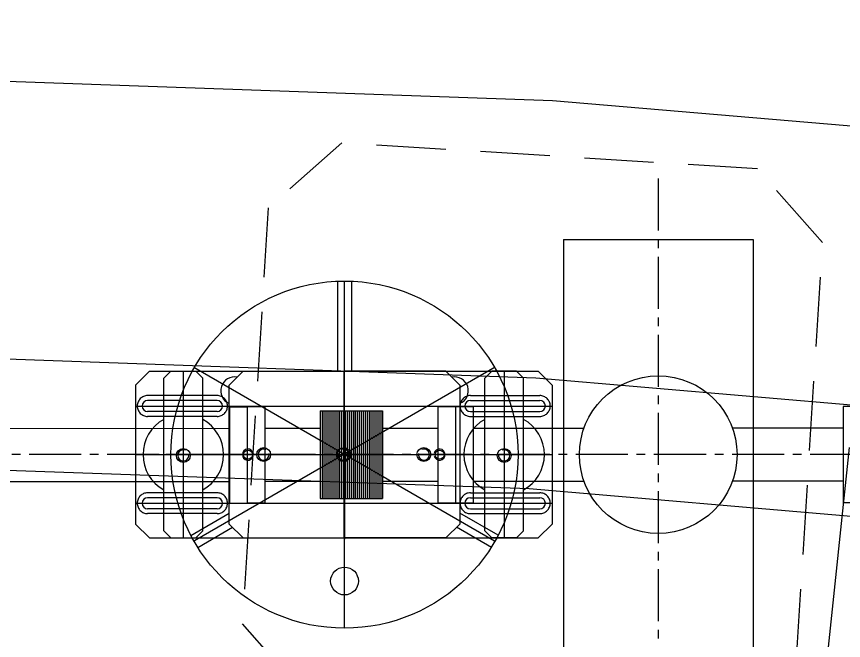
# Model space of a CAD drawing. Extents: x -50 to 48714, y -13211 to 6743.
# Drawn here: x 28591 to 29187, y -605 to -156 of the extents above; entities that cross this region are included whole.
import ezdxf

# ---------------------------------------------------------------- set-up
doc = ezdxf.new("R2010")
doc.units = 0
doc.header["$LTSCALE"] = 50
for name, pattern in [('UE46_01$0$GESTRICHELT', [0.75, 0.5, -0.25]), ('UE46_01$0$GESTRICHELTX2', [1.5, 1, -0.5]), ('UE46_01$0$MITTE', [2, 1.25, -0.25, 0.25, -0.25]), ('UE46_01$0$MITTE2', [1.125, 0.75, -0.125, 0.125, -0.125]), ('UE46_01$0$MITTEX2', [4, 2.5, -0.5, 0.5, -0.5])]:
    doc.linetypes.add(name, pattern=pattern)
doc.layers.get('0').update_dxf_attribs({"linetype": 'CONTINUOUS'})
for name, color, linetype in [('UE46_01$0$BEMASZ', 2, 'CONTINUOUS'), ('UE46_01$0$BETON', 9, 'CONTINUOUS'), ('UE46_01$0$DÜNN', 1, 'CONTINUOUS'), ('UE46_01$0$MEDIEN_SAEULEN', 7, 'UE46_01$0$GESTRICHELTX2'), ('UE46_01$0$MITTE', 5, 'UE46_01$0$MITTEX2'), ('UE46_01$0$MITTE2', 5, 'UE46_01$0$MITTE2'), ('UE46_01$0$MITTEKLEIN', 5, 'UE46_01$0$MITTE2'), ('UE46_01$0$TEXT', 2, 'CONTINUOUS')]:
    doc.layers.add(name, color=color, linetype=linetype)
doc.styles.add('UE46_01$0$STANDARD_H15', font='isocp.shx', dxfattribs={"height": 15})

# ---------------------------------------------------------------- blocks, each defined once
blk = doc.blocks.new('UE46_01$0$F_CF35')
for p, q in [((0, 34.7), (0, -34.7)), ((0, 34.7), (12.7, 34.7)), ((12.7, 34.7), (12.7, -34.7)), ((0, -34.7), (12.7, -34.7))]:
    blk.add_line(p, q)
blk = doc.blocks.new('UE46_01$0$BLK_AS_O')
at = {"layer": 'UE46_01$0$BETON'}
blk.add_line((-617.2, 340), (-617.2, -340), dxfattribs=at)
blk = doc.blocks.new('UE46_01$0$CF35_150')
for p, q in [((0, 34.7), (12.7, 34.7)), ((0, 34.7), (0, -34.7)), ((12.7, 34.7), (12.7, -34.7)), ((52.5, 31.65), (97.5, 31.65)), ((52.5, 31.65), (52.5, -31.65)), ((53.85, 31.65), (53.85, -31.65)), ((55.26, 31.65), (55.26, -31.65)), ((56.67, 31.65), (56.67, -31.65)), ((58.08, 31.65), (58.08, -31.65)), ((59.49, 31.65), (59.49, -31.65)), ((60.9, 31.65), (60.9, -31.65)), ((62.31, 31.65), (62.31, -31.65)), ((63.72, 31.65), (63.72, -31.65)), ((65.13, 31.65), (65.13, -31.65)), ((66.54, 31.65), (66.54, -31.65)), ((67.95, 31.65), (67.95, -31.65)), ((69.36, 31.65), (69.36, -31.65)), ((70.77, 31.65), (70.77, -31.65)), ((72.18, 31.65), (72.18, -31.65)), ((73.59, 31.65), (73.59, -31.65)), ((75, 31.65), (75, -31.65)), ((76.41, 31.65), (76.41, -31.65)), ((77.82, 31.65), (77.82, -31.65)), ((79.23, 31.65), (79.23, -31.65)), ((80.64, 31.65), (80.64, -31.65)), ((82.05, 31.65), (82.05, -31.65)), ((83.46, 31.65), (83.46, -31.65)), ((84.87, 31.65), (84.87, -31.65)), ((86.28, 31.65), (86.28, -31.65)), ((87.69, 31.65), (87.69, -31.65)), ((89.1, 31.65), (89.1, -31.65)), ((90.51, 31.65), (90.51, -31.65)), ((91.92, 31.65), (91.92, -31.65)), ((93.33, 31.65), (93.33, -31.65)), ((94.74, 31.65), (94.74, -31.65)), ((96.15, 31.65), (96.15, -31.65)), ((97.5, 31.65), (97.5, -31.65)), ((137.3, 34.7), (137.3, -34.7)), ((137.3, 34.7), (150, 34.7)), ((150, 34.7), (150, -34.7)), ((12.7, 19.05), (52.5, 19.05)), ((97.5, 19.05), (137.3, 19.05)), ((12.7, -19.05), (52.5, -19.05)), ((97.5, -19.05), (137.3, -19.05)), ((0, -34.7), (12.7, -34.7)), ((52.5, -31.65), (97.5, -31.65)), ((137.3, -34.7), (150, -34.7))]:
    blk.add_line(p, q)
at = {"layer": 'UE46_01$0$TEXT', "style": 'UE46_01$0$STANDARD_H15', "flags": 1}
for tag, p in [('ID', (1.23, -200.25)), ('BEZ', (1.23, -228.75)), ('KURZBEZ', (1.23, -257.25)), ('SPARTE', (1.23, -285.75)), ('FIRMA', (1.23, -314.25)), ('TYP', (1.23, -342.75)), ('PREIS', (1.23, -371.25)), ('AUSSCHR', (1.23, -399.75)), ('BEST', (1.23, -428.25)), ('LIEFER', (1.23, -456.75)), ('STATUS', (1.23, -485.25)), ('BEMERK', (1.23, -513.75))]:
    blk.add_attdef(tag, p, '', height=15, dxfattribs=at)
blk = doc.blocks.new('UE46_01$0$SRS40_2L_O')
at = {"ltscale": 5}
for p, q in [((-5, 124.9), (-5, 60)), ((5, 125), (5, 60)), ((-5, 102.27), (-5, 91.14)), ((5, 103.06), (5, 90.36)), ((-140.57, 60), (-150.57, 50)), ((-140.57, 60), (139.43, 60)), ((-130.12, 55), (-125.12, 60)), ((-125.12, 60), (-107.12, 60)), ((-102.12, 55), (-107.12, 60)), ((-73, 60), (-83, 50)), ((-73, 60), (0, 60)), ((73, 60), (0, 60)), ((83, 50), (73, 60)), ((100.98, 55), (105.98, 60)), ((123.98, 60), (105.98, 60)), ((128.98, 55), (123.98, 60)), ((139.43, 60), (149.43, 50)), ((-130.12, -55), (-130.12, 55)), ((-130.12, -55), (-130.12, 55)), ((-102.12, -55), (-102.12, 55)), ((-102.12, -55), (-102.12, 55)), ((100.98, -55), (100.98, 55)), ((100.98, -55), (100.98, 55)), ((128.98, -55), (128.98, 55)), ((128.98, -55), (128.98, 55)), ((-150.57, 50), (-150.57, -50)), ((-83, -50), (-83, 50)), ((83, 50), (83, -50)), ((149.43, 50), (149.43, -50)), ((-110.75, -58.17), (-83, -42.15)), ((110.67, -58.12), (83, -42.15)), ((-150.57, -50), (-140.57, -60)), ((-105.67, -66.78), (-80.66, -52.34)), ((-83, -50), (-73, -60)), ((73, -60), (83, -50)), ((105.75, -66.83), (80.66, -52.34)), ((149.43, -50), (139.43, -60)), ((-130.12, -55), (-125.12, -60)), ((-102.12, -55), (-107.12, -60)), ((100.98, -55), (105.98, -60)), ((128.98, -55), (123.98, -60)), ((-140.57, -60), (139.43, -60)), ((-125.12, -60), (-107.12, -60)), ((-73, -60), (0, -60)), ((73, -60), (0, -60)), ((123.98, -60), (105.98, -60))]:
    blk.add_line(p, q, dxfattribs=at)
at = {"color": 7, "linetype": 'UE46_01$0$GESTRICHELT', "ltscale": 5}
for p, q in [((-91.8, 42.5), (-141.8, 42.5)), ((90.66, 42.5), (140.66, 42.5)), ((-91.8, 27.5), (-141.8, 27.5)), ((90.66, 27.5), (140.66, 27.5)), ((-91.8, -27.5), (-141.8, -27.5)), ((90.66, -27.5), (140.66, -27.5)), ((-91.8, -42.5), (-141.8, -42.5)), ((90.66, -42.5), (140.66, -42.5))]:
    blk.add_line(p, q, dxfattribs=at)
at = {"color": 7, "linetype": 'CONTINUOUS', "ltscale": 5}
for p, q in [((-91.8, 39), (-141.8, 39)), ((90.66, 39), (140.66, 39)), ((-91.8, 31), (-141.8, 31)), ((90.66, 31), (140.66, 31)), ((-91.8, -31), (-141.8, -31)), ((90.66, -31), (140.66, -31)), ((-91.8, -39), (-141.8, -39)), ((90.66, -39), (140.66, -39))]:
    blk.add_line(p, q, dxfattribs=at)
at = {"ltscale": 5}
for centre, radius in [((0, 0), 125), ((-116.12, -0.59), 5), ((-69.57, 0), 3.25), ((-58.27, 0.02), 5), ((-0.57, 0), 5), ((57.13, 0.02), 5), ((68.43, 0), 3.25), ((114.98, -0.59), 5), ((0, -91.07), 10)]:
    blk.add_circle(centre, radius, dxfattribs=at)
for centre, start, end in [((-79.16, 46.03), 78.52172, 247.40883), ((79.16, 46.03), 292.59117, 101.47828)]:
    blk.add_arc(centre, 10, start, end, dxfattribs=at)
at = {"color": 7, "linetype": 'UE46_01$0$GESTRICHELT', "ltscale": 5}
for centre, start, end in [((-141.8, 35), 90, 270), ((-91.8, 35), 270, 90), ((90.66, 35), 90, 270), ((140.66, 35), 270, 90), ((-141.8, -35), 90, 270), ((-91.8, -35), 270, 90), ((90.66, -35), 90, 270), ((140.66, -35), 270, 90)]:
    blk.add_arc(centre, 7.5, start, end, dxfattribs=at)
at = {"layer": 'UE46_01$0$BEMASZ', "ltscale": 5}
for p, q in [((-123.62, 60), (-108.62, 60)), ((122.48, 60), (107.48, 60))]:
    blk.add_line(p, q, dxfattribs=at)
at = {"layer": 'UE46_01$0$BEMASZ', "color": 7, "linetype": 'CONTINUOUS', "ltscale": 5}
for centre, radius, start, end in [((-141.8, 35), 4, 90, 270), ((-91.8, 35), 4, 270, 90), ((90.66, 35), 4, 90, 270), ((140.66, 35), 4, 270, 90), ((-116.12, 0), 29, 118.86573, 241.13427), ((-116.12, 0), 29, 298.86573, 61.13427), ((114.98, 0), 29, 118.86573, 241.13427), ((114.98, 0), 29, 298.86573, 61.13427), ((-141.8, -35), 4, 90, 270), ((-91.8, -35), 4, 270, 90), ((90.66, -35), 4, 90, 270), ((140.66, -35), 4, 270, 90)]:
    blk.add_arc(centre, radius, start, end, dxfattribs=at)
at = {"layer": 'UE46_01$0$DÜNN', "ltscale": 5}
for centre, start, end in [((-116.12, -0.59), 67.9685, 12.53107), ((-69.57, 0), 12.78493, 343.75775), ((-58.27, 0.02), 67.9685, 12.53107), ((-0.57, 0), 167.46893, 112.0315), ((57.13, 0.02), 167.46893, 112.0315), ((68.43, 0), 196.24225, 167.21507), ((114.98, -0.59), 167.46893, 112.0315)]:
    blk.add_arc(centre, 4, start, end, dxfattribs=at)
at = {"layer": 'UE46_01$0$MITTE', "linetype": 'UE46_01$0$MITTE', "ltscale": 5}
for p, q in [((0, -125), (0, 125)), ((-116.12, 60), (-116.12, -60)), ((-108.54, 62.99), (107.97, -62.01)), ((108.54, 62.99), (-107.97, -62.01)), ((-0.57, 60), (-0.57, -60)), ((0, 0), (0, 61)), ((114.98, 60), (114.98, -60)), ((-0.57, 50), (-0.57, -50)), ((-150.57, 35), (149.43, 35)), ((-150.57, 0), (149.43, 0)), ((-33.57, 0), (-80.57, 0)), ((0, 0), (0, -61)), ((32.43, 0), (79.43, 0)), ((102.48, 0), (127.48, 0)), ((-103.62, 0), (-128.62, 0)), ((-150.57, -35), (149.43, -35))]:
    blk.add_line(p, q, dxfattribs=at)
blk = doc.blocks.new('UE46_01$0$VAR_S_O')
for p, q in [((-68.25, 155), (-68.25, -155)), ((-68.25, 155), (68.25, 155)), ((68.25, 155), (68.25, -155)), ((-68.25, -155), (68.25, -155))]:
    blk.add_line(p, q)
blk.add_circle((0, 0), 56.75)
at = {"layer": 'UE46_01$0$MITTEKLEIN'}
blk.add_line((0, 198.8), (0, -202.81), dxfattribs=at)
blk = doc.blocks.new('UE46_01$0$M_SAEULE')
at = {"layer": 'UE46_01$0$MEDIEN_SAEULEN'}
blk.add_lwpolyline([(-200, 150), (-200, -150), (-150, -200), (150, -200), (200, -150), (200, 150), (150, 200), (-150, 200)], close=True, dxfattribs=at)
blk = doc.blocks.new('UE46_01$0$K35_63_O')
for p, q in [((12.7, 19.05), (92.54, 19.05)), ((279.3, 19.05), (199.46, 19.05)), ((12.7, -19.05), (92.54, -19.05)), ((279.3, -19.05), (199.46, -19.05))]:
    blk.add_line(p, q)
blk.add_circle((146, 0), 56.75)
blk.add_blockref('UE46_01$0$F_CF35', (0, 0))
at = {"xscale": -1}
blk.add_blockref('UE46_01$0$F_CF35', (292, 0), dxfattribs=at)
blk = doc.blocks.new('UE46_01')
for p, q in [((24201.68, 479.1), (24092.35, 265.45)), ((24201.68, 479.1), (25135.05, 1.49)), ((24110.57, 301.06), (25080.01, -195.01)), ((23983.02, 51.79), (24092.35, 265.45)), ((24074.13, 229.84), (25058, -273.61)), ((23983.02, 51.79), (25002.96, -470.11)), ((25135.05, 1.49), (27275.66, -155.53)), ((27275.66, -155.53), (28977.13, -215.92)), ((25080.01, -195.01), (27264.79, -355.27)), ((28977.13, -215.92), (32478.79, -516.06)), ((25058, -273.61), (27260.44, -435.16)), ((27264.79, -355.27), (28965.04, -415.62)), ((28965.04, -415.62), (32465.31, -715.64)), ((27260.44, -435.16), (28960.2, -495.49)), ((28744.57, -452.33), (27964.58, -452.05)), ((25002.96, -470.11), (27249.58, -634.9)), ((27964.58, -490.15), (28744.57, -490.43)), ((28960.2, -495.49), (32459.92, -795.47)), ((32478.79, -516.06), (33675.31, -575.11)), ((33675.31, -575.11), (33663.48, -814.82)), ((27249.58, -634.9), (28948.1, -695.19)), ((28948.1, -695.19), (32446.45, -995.05)), ((32465.31, -715.64), (33665.45, -774.87)), ((32459.92, -795.47), (33661.51, -854.77)), ((33651.65, -1054.53), (33663.48, -814.82)), ((32446.45, -995.05), (33651.65, -1054.53))]:
    blk.add_line(p, q)
at = {"layer": 'UE46_01$0$MITTE2'}
blk.add_line((30887.67, -471.02), (25987.67, -471.02), dxfattribs=at)
for name, p, rotation in [('UE46_01$0$M_SAEULE', (28962.62, -455.56), 176.4257905147617), ('UE46_01$0$BLK_AS_O', (29768.96, -868.45), 353.9999999999919)]:
    blk.add_blockref(name, p, dxfattribs=dict(rotation=rotation))
for name, p in [('UE46_01$0$VAR_S_O', (29053.27, -471.02)), ('UE46_01$0$SRS40_2L_O', (28827.32, -471.02)), ('UE46_01$0$K35_63_O', (28907.27, -471.02)), ('UE46_01$0$F_CF35', (28744.57, -471.38)), ('UE46_01$0$CF35_150', (28757.27, -471.02))]:
    blk.add_blockref(name, p)

msp = doc.modelspace()

# ---------------------------------------------------------------- block references
msp.add_blockref('UE46_01', (0, 0))

doc.saveas('drawing.dxf')
